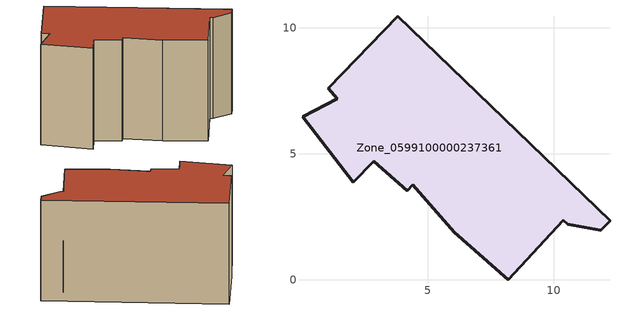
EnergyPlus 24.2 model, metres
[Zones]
Zone_0599100000237361
 floor ground (C_G): 1.41,7.19 1.05,7.59 3.81,10.46 12.24,2.34 11.88,1.97 10.55,2.19 10.38,2.36 8.19,0 6.05,1.88 4.41,3.76 4.18,3.53 2.85,4.71 2.04,3.86 0.03,6.47 z0
 wall outside (C_F): 2.04,3.86 2.85,4.71 4.18,3.53 4.41,3.76 6.05,1.88 8.19,0 10.38,2.36 10.55,2.19 11.88,1.97 12.24,2.34 3.81,10.46 1.05,7.59 1.41,7.19 0.03,6.47 2.04,3.86 z0:6.92
 roof outside (C_R): 1.05,7.59 1.41,7.19 0.03,6.47 2.04,3.86 2.85,4.71 4.18,3.53 4.41,3.76 6.05,1.88 8.19,0 10.38,2.36 10.55,2.19 11.88,1.97 12.24,2.34 3.81,10.46 z6.92
[BUILDING]
Pand.0599100000237361: North Axis=0; Terrain=City; Loads Convergence Tolerance Value=0.04; Temperature Convergence Tolerance Value=0.4; Solar Distribution=FullExterior; Maximum Number of Warmup Days=25; Minimum Number of Warmup Days=1
[Site:Location]
Rotterdam.The.Hague.AP_ZH_NLD Design_Conditions: Latitude=51.96; Longitude=4.45; Time Zone=1; Elevation=-4.5
[SITE:GROUNDTEMPERATURE:BUILDINGSURFACE]
18, 18, 18, 18, 18, 18, 18, 18, 18, 18, 18, 18
[MATERIAL] Thermal Absorptance=0.9; Solar Absorptance=0.7; Visible Absorptance=0.7
Name | Roughness | Thickness | Conductivity | Density | Specific Heat
G.TC.1946 | MediumSmooth | 0.15 | 1 | 540 | 1210
F.TC.1946 | Rough | 0.3 | 0.857143 | 1920 | 840
R.TC.1946 | MediumRough | 0.2 | 0.909091 | 1500 | 1000
[CONSTRUCTION]
C_G: G.TC.1946
C_F: F.TC.1946
C_R: R.TC.1946
[ZONE]
Zone_0599100000237361: Type=1; Multiplier=1; Ceiling Height=Autocalculate; Volume=Autocalculate; Floor Area=autocalculate; Part of Total Floor Area=Yes
[ZONEINFILTRATION:DESIGNFLOWRATE]
Infil_Zone_0599100000237361: Zone or ZoneList or Space or SpaceList=Zone_0599100000237361; Schedule=AlwaysOn; Design Flow Rate Calculation Method=Flow/Area; Flow Rate per Floor Area=0.003; Constant Term Coefficient=1; Temperature Term Coefficient=0; Velocity Term Coefficient=0; Velocity Squared Term Coefficient=0
[HVACTEMPLATE:ZONE:IDEALLOADSAIRSYSTEM]
Zone_0599100000237361: Maximum Heating Supply Air Temperature=50; Minimum Cooling Supply Air Temperature=13; Maximum Heating Supply Air Humidity Ratio=0.0156; Minimum Cooling Supply Air Humidity Ratio=0.0077; Heating Limit=NoLimit; Cooling Limit=NoLimit; Dehumidification Control Type=ConstantSensibleHeatRatio; Cooling Sensible Heat Ratio=0.7; Dehumidification Setpoint=60; Humidification Control Type=None; Humidification Setpoint=30; Outdoor Air Method=None; Outdoor Air Flow Rate per Person=0.00944; Outdoor Air Flow Rate per Zone Floor Area=0; Outdoor Air Flow Rate per Zone=0; Demand Controlled Ventilation Type=None; Outdoor Air Economizer Type=NoEconomizer; Heat Recovery Type=None; Sensible Heat Recovery Effectiveness=0.7; Latent Heat Recovery Effectiveness=0.65
[ZONECONTROL:THERMOSTAT]
ThermostatControl_Zone_0599100000237361: Zone or ZoneList=Zone_0599100000237361; Control Type Schedule=DualSetpointControlType; Control 1=Thermostat_Zone_0599100000237361; Temperature Difference Between Cutout And Setpoint=0
[THERMOSTATSETPOINT:DUALSETPOINT]
Thermostat_Zone_0599100000237361: Heating Setpoint Temperature Schedule=HeatingSetpoint_Zone_0599100000237361; Cooling Setpoint Temperature Schedule=CoolingSetpoint_Zone_0599100000237361
[SCHEDULE:COMPACT]
HeatingSetpoint_Zone_0599100000237361: Through: 12/31, For: AllDays, Until: 24:00, 21
CoolingSetpoint_Zone_0599100000237361: Through: 12/31, For: AllDays, Until: 24:00, 24
DualSetpointControlType: Through: 12/31, For: AllDays, Until: 24:00, 4
AlwaysOn: Through: 12/31, For: AllDays, Until: 24:00, 1
